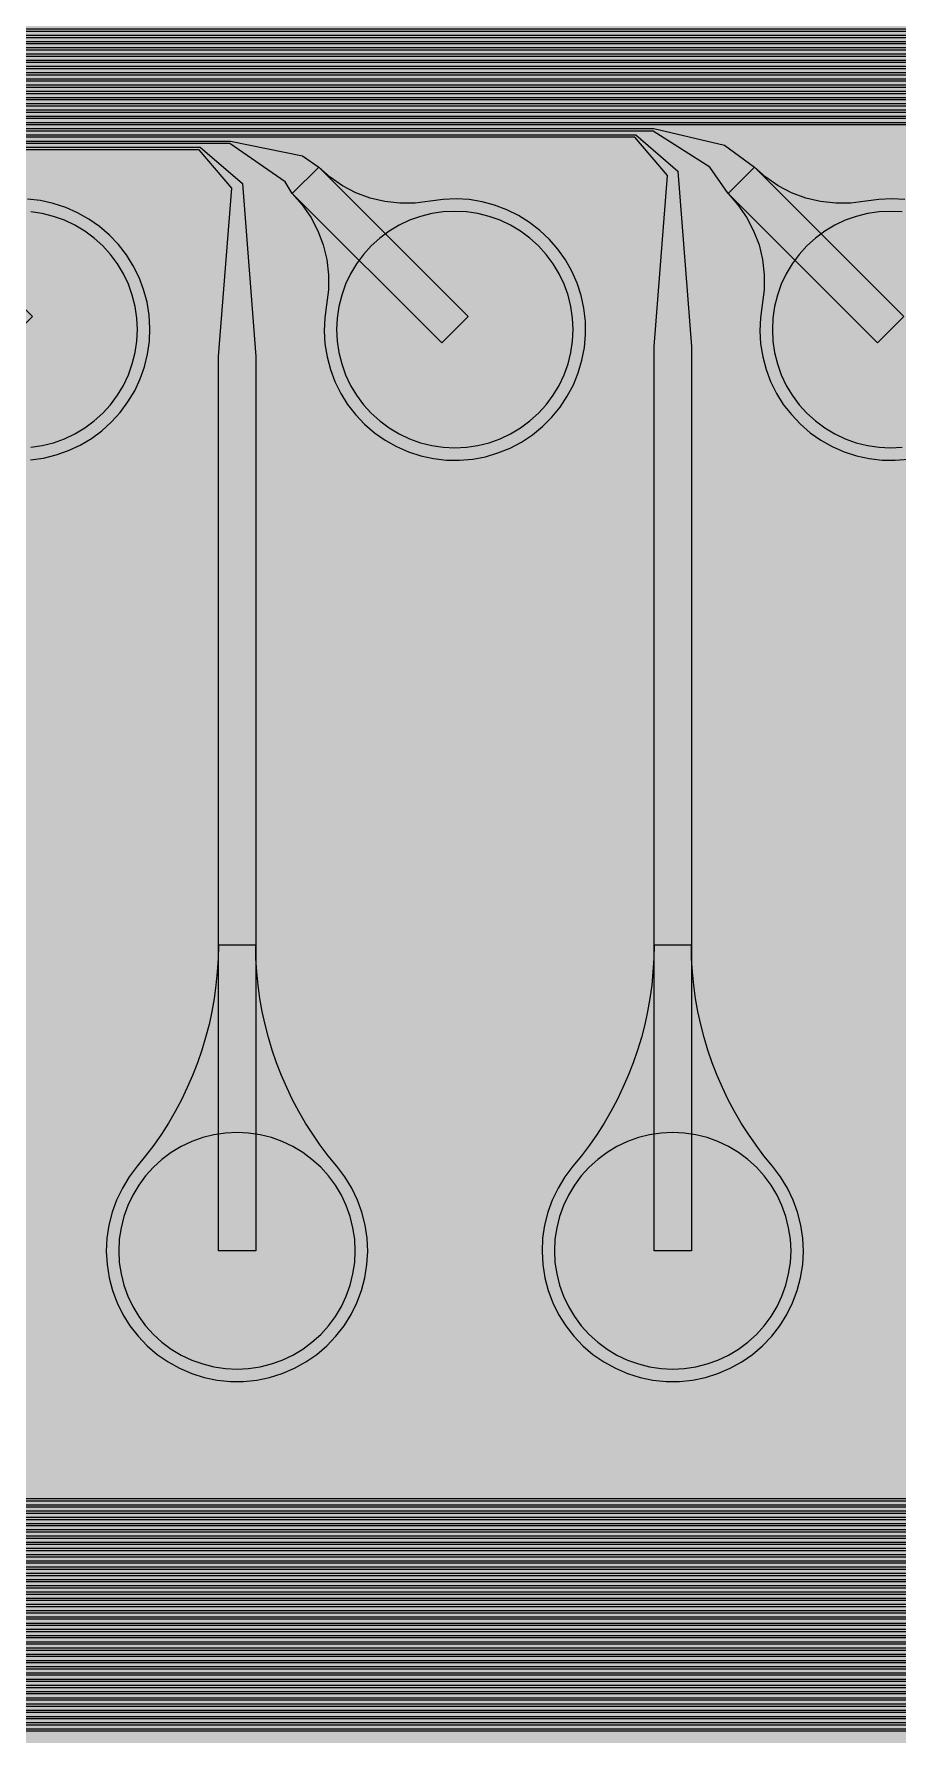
# Model space of a CAD drawing. Header units: metres. Extents: x -7240 to 10960, y -29667 to 1823.
# Drawn here: x -4015 to -3321, y -28281 to -26915 of the extents above; entities that cross this region are included whole.
import ezdxf

# ---------------------------------------------------------------- set-up
doc = ezdxf.new("R2010")
doc.units = ezdxf.units.M
for name, color, linetype in [('Metal1', 4, 'CONTINUOUS'), ('Polyimide', 7, 'CONTINUOUS'), ('Polyimide_Negative', 5, 'CONTINUOUS')]:
    doc.layers.add(name, color=color, linetype=linetype)

msp = doc.modelspace()

# ---------------------------------------------------------------- hatches: boundary and pattern name
at = {"layer": 'Polyimide'}
msp.add_hatch(color=7, dxfattribs=at).paths.add_polyline_path([(4088.5, -11806.9), (4098.7, -11851.2), (4115.6, -11893.5), (4138.6, -11932.7), (4167.4, -11968), (4201.1, -11998.5), (4239, -12023.6), (4280.3, -12042.7), (4349.2, -12073.7), (4413.2, -12113.8), (4471.3, -12162), (4522.3, -12217.7), (4565.4, -12279.7), (4599.7, -12346.9), (4624.7, -12418.2), (4639.9, -12492.2), (4645, -12567.5), (4639.9, -12642.8), (4624.7, -12716.8), (4599.7, -12788.1), (4565.4, -12855.3), (4522.3, -12917.3), (4471.3, -12973), (4413.2, -13021.2), (4349.2, -13061.3), (4280.3, -13092.3), (4239, -13111.4), (4201.1, -13136.5), (4167.4, -13167), (4138.6, -13202.3), (4115.6, -13241.5), (4098.7, -13283.8), (4088.5, -13328.1), (4085, -13373.5), (4085, -13567.5), (4099.4, -13861.6), (4142.6, -14152.8), (4214.2, -14438.4), (4313.4, -14715.5), (4439.2, -14981.7), (4590.6, -15234.2), (4766, -15470.7), (4963.7, -15688.8), (5181.8, -15886.5), (5418.3, -16061.9), (5670.8, -16213.3), (5936.9, -16339.1), (6214.1, -16438.3), (6499.7, -16509.9), (6790.9, -16553.1), (7085, -16567.5), (9960.4, -16567.5), (10038.8, -16571.4), (10116.4, -16582.9), (10192.6, -16601.9), (10266.5, -16628.4), (10337.5, -16662), (10404.8, -16702.3), (10467.9, -16749.1), (10526.1, -16801.8), (10578.8, -16860), (10625.6, -16923), (10665.9, -16990.4), (10699.5, -17061.4), (10725.9, -17135.3), (10745, -17211.4), (10756.5, -17289.1), (10760.4, -17367.5), (10760.4, -21957.3), (10721.6, -22012.9), (10686, -22070.6), (10653.6, -22130.1), (10624.5, -22191.4), (10598.9, -22254.2), (10576.8, -22318.2), (10558.3, -22383.5), (10543.4, -22449.6), (10532.2, -22516.5), (10524.7, -22583.8), (10521, -22651.5), (10521, -22719.3), (10524.7, -22787), (10532.2, -22854.4), (10543.4, -22921.2), (10558.3, -22987.4), (10576.8, -23052.6), (10598.9, -23116.7), (10624.5, -23179.5), (10653.6, -23240.7), (10686, -23300.3), (10721.6, -23357.9), (10760.4, -23413.5), (10760.4, -28667.5), (10756.5, -28745.9), (10745, -28823.6), (10725.9, -28899.7), (10699.5, -28973.6), (10665.9, -29044.6), (10625.6, -29112), (10578.8, -29175), (10526.1, -29233.2), (10467.9, -29285.9), (10404.8, -29332.7), (10337.5, -29373), (10266.5, -29406.6), (10192.6, -29433.1), (10116.4, -29452.1), (10038.8, -29463.6), (9960.4, -29467.5), (-6239.6, -29467.5), (-6318, -29463.6), (-6395.7, -29452.1), (-6471.9, -29433.1), (-6545.8, -29406.6), (-6616.7, -29373), (-6684.1, -29332.7), (-6747.1, -29285.9), (-6805.3, -29233.2), (-6858, -29175), (-6904.8, -29112), (-6945.2, -29044.6), (-6978.7, -28973.6), (-7005.2, -28899.7), (-7024.3, -28823.6), (-7035.8, -28745.9), (-7039.6, -28667.5), (-7039.6, -23426.3), (-6999.4, -23370.1), (-6962.3, -23311.6), (-6928.7, -23251.2), (-6898.5, -23189), (-6871.8, -23125.1), (-6848.8, -23059.9), (-6829.5, -22993.4), (-6814, -22926), (-6802.4, -22857.8), (-6794.6, -22789.1), (-6790.7, -22720), (-6790.7, -22650.8), (-6794.6, -22581.8), (-6802.4, -22513), (-6814, -22444.8), (-6829.5, -22377.4), (-6848.8, -22311), (-6871.8, -22245.7), (-6898.5, -22181.9), (-6928.7, -22119.7), (-6962.3, -22059.2), (-6999.4, -22000.8), (-7039.6, -21944.5), (-7039.6, -17367.5), (-7035.8, -17289.1), (-7024.3, -17211.4), (-7005.2, -17135.3), (-6978.7, -17061.4), (-6945.2, -16990.4), (-6904.8, -16923), (-6858, -16860), (-6805.3, -16801.8), (-6747.1, -16749.1), (-6684.1, -16702.3), (-6616.7, -16662), (-6545.8, -16628.4), (-6471.9, -16601.9), (-6395.7, -16582.9), (-6318, -16571.4), (-6239.6, -16567.5), (-3334, -16567.5), (-3039.9, -16553.1), (-2748.7, -16509.9), (-2463.1, -16438.3), (-2185.9, -16339.1), (-1919.8, -16213.3), (-1667.3, -16061.9), (-1430.8, -15886.5), (-1212.7, -15688.8), (-1015, -15470.7), (-839.6, -15234.2), (-688.2, -14981.7), (-562.4, -14715.5), (-463.2, -14438.4), (-391.6, -14152.8), (-348.4, -13861.6), (-334, -13567.5), (-334, -13373.5), (-337.5, -13328.1), (-347.7, -13283.8), (-364.6, -13241.5), (-387.6, -13202.3), (-416.4, -13167), (-450.1, -13136.5), (-488, -13111.4), (-529.3, -13092.3), (-529.3, -13092.3), (-598.2, -13061.3), (-662.2, -13021.2), (-720.3, -12973), (-771.3, -12917.3), (-814.4, -12855.3), (-848.7, -12788.1), (-873.7, -12716.8), (-888.9, -12642.8), (-894, -12567.5), (-888.9, -12492.2), (-873.7, -12418.2), (-848.7, -12346.9), (-814.4, -12279.7), (-771.3, -12217.7), (-720.3, -12162), (-662.2, -12113.8), (-598.2, -12073.7), (-529.3, -12042.7), (-488, -12023.6), (-450.1, -11998.5), (-416.4, -11968), (-387.6, -11932.7), (-364.6, -11893.5), (-347.7, -11851.2), (-337.5, -11806.9), (-334, -11761.5), (-334, -11074.3), (-337.5, -11028.9), (-347.7, -10984.6), (-364.6, -10942.4), (-387.6, -10903.1), (-416.4, -10867.8), (-450.1, -10837.3), (-488, -10812.2), (-529.3, -10793.2), (-529.3, -10793.2), (-598.2, -10762.1), (-662.2, -10722.1), (-720.3, -10673.8), (-771.3, -10618.1), (-814.4, -10556.1), (-848.7, -10488.9), (-873.7, -10417.6), (-888.9, -10343.7), (-894, -10268.3), (-888.9, -10193), (-873.7, -10119), (-848.7, -10047.8), (-814.4, -9980.5), (-771.3, -9918.5), (-720.3, -9862.9), (-662.2, -9814.6), (-598.2, -9774.6), (-529.3, -9743.5), (-488, -9724.5), (-450.1, -9699.4), (-416.4, -9668.8), (-387.6, -9633.5), (-364.6, -9594.3), (-347.7, -9552), (-337.5, -9507.7), (-334, -9462.4), (-334, -8775.1), (-337.5, -8729.8), (-347.7, -8685.5), (-364.6, -8643.2), (-387.6, -8604), (-416.4, -8568.7), (-450.1, -8538.1), (-488, -8513), (-529.3, -8494), (-529.3, -8494), (-598.2, -8462.9), (-662.2, -8422.9), (-720.3, -8374.6), (-771.3, -8319), (-814.4, -8257), (-848.7, -8189.7), (-873.7, -8118.5), (-888.9, -8044.5), (-894, -7969.2), (-888.9, -7893.8), (-873.7, -7819.9), (-848.7, -7748.6), (-814.4, -7681.4), (-771.3, -7619.4), (-720.3, -7563.7), (-662.2, -7515.4), (-598.2, -7475.4), (-529.3, -7444.3), (-529.3, -7444.3), (-488, -7425.3), (-450.1, -7400.2), (-416.4, -7369.7), (-387.6, -7334.4), (-364.6, -7295.1), (-347.7, -7252.9), (-337.5, -7208.6), (-334, -7163.2), (-334, -6476), (-337.5, -6430.6), (-347.7, -6386.3), (-364.6, -6344), (-387.6, -6304.8), (-416.4, -6269.5), (-450.1, -6239), (-488, -6213.9), (-529.3, -6194.8), (-529.3, -6194.8), (-598.2, -6163.8), (-662.2, -6123.7), (-720.3, -6075.5), (-771.3, -6019.8), (-814.4, -5957.8), (-848.7, -5890.6), (-873.7, -5819.3), (-888.9, -5745.3), (-894, -5670), (-888.9, -5594.7), (-873.7, -5520.7), (-848.7, -5449.4), (-814.4, -5382.2), (-771.3, -5320.2), (-720.3, -5264.5), (-662.2, -5216.3), (-598.2, -5176.2), (-529.3, -5145.2), (-529.3, -5145.2), (-488, -5126.1), (-450.1, -5101), (-416.4, -5070.5), (-387.6, -5035.2), (-364.6, -4996), (-347.7, -4953.7), (-337.5, -4909.4), (-334, -4864), (-334, 380), (-334, 1522.5), (-289, 1522.5), (-288.8, 1515.6), (-288.1, 1508.8), (-287, 1502), (-285.4, 1495.3), (-283.4, 1488.7), (-281, 1482.3), (-278.2, 1476.1), (-274.9, 1470), (-271.3, 1464.2), (-267.3, 1458.6), (-262.9, 1453.3), (-258.2, 1448.3), (-253.2, 1443.6), (-247.9, 1439.2), (-242.3, 1435.2), (-236.5, 1431.6), (-230.4, 1428.3), (-224.2, 1425.5), (-217.8, 1423.1), (-211.2, 1421.1), (-204.5, 1419.5), (-197.7, 1418.4), (-190.9, 1417.7), (-184, 1417.5), (-177.1, 1417.7), (-170.3, 1418.4), (-163.5, 1419.5), (-156.8, 1421.1), (-150.2, 1423.1), (-143.8, 1425.5), (-137.6, 1428.3), (-131.5, 1431.6), (-125.7, 1435.2), (-120.1, 1439.2), (-114.8, 1443.6), (-109.8, 1448.3), (-105.1, 1453.3), (-100.7, 1458.6), (-96.7, 1464.2), (-93.1, 1470), (-89.8, 1476.1), (-87, 1482.3), (-84.6, 1488.7), (-82.6, 1495.3), (-81, 1502), (-79.9, 1508.8), (-79.2, 1515.6), (-79, 1522.5), (1786, 1522.5), (3835, 1522.5), (3835.2, 1529), (3835.9, 1535.6), (3836.9, 1542), (3838.4, 1548.4), (3840.3, 1554.6), (3842.6, 1560.8), (3845.3, 1566.7), (3848.4, 1572.5), (3851.9, 1578.1), (3855.7, 1583.4), (3859.8, 1588.4), (3864.3, 1593.2), (3869.1, 1597.7), (3874.1, 1601.8), (3879.4, 1605.6), (3885, 1609.1), (3890.8, 1612.2), (3896.7, 1614.9), (3902.9, 1617.2), (3909.1, 1619.1), (3915.5, 1620.6), (3921.9, 1621.6), (3928.5, 1622.3), (3935, 1622.5), (3941.5, 1622.3), (3948.1, 1621.6), (3954.5, 1620.6), (3960.9, 1619.1), (3967.1, 1617.2), (3973.3, 1614.9), (3979.2, 1612.2), (3985, 1609.1), (3990.6, 1605.6), (3995.9, 1601.8), (4000.9, 1597.7), (4005.7, 1593.2), (4010.2, 1588.4), (4014.3, 1583.4), (4018.1, 1578.1), (4021.6, 1572.5), (4024.7, 1566.7), (4027.4, 1560.8), (4029.7, 1554.6), (4031.6, 1548.4), (4033.1, 1542), (4034.1, 1535.6), (4034.8, 1529), (4035, 1522.5), (4085, 1522.5), (4085, 380), (4085, 330), (4085, -4864), (4088.5, -4909.4), (4098.7, -4953.7), (4115.6, -4996), (4138.6, -5035.2), (4167.4, -5070.5), (4201.1, -5101), (4239, -5126.1), (4280.3, -5145.2), (4280.3, -5145.2), (4349.2, -5176.2), (4413.2, -5216.3), (4471.3, -5264.5), (4522.3, -5320.2), (4565.4, -5382.2), (4599.7, -5449.4), (4624.7, -5520.7), (4639.9, -5594.7), (4645, -5670), (4639.9, -5745.3), (4624.7, -5819.3), (4599.7, -5890.6), (4565.4, -5957.8), (4522.3, -6019.8), (4471.3, -6075.5), (4413.2, -6123.7), (4349.2, -6163.8), (4280.3, -6194.8), (4239, -6213.9), (4201.1, -6239), (4167.4, -6269.5), (4138.6, -6304.8), (4115.6, -6344), (4098.7, -6386.3), (4088.5, -6430.6), (4085, -6476), (4085, -11761.5), (4088.5, -11806.9)])

# ---------------------------------------------------------------- linework, layer by layer
at = {"layer": 'Metal1'}
for points in [[(1728.9, -18191.7), (1728.9, -28247.9), (1698.3, -28278.5), (-5907.5, -28278.5), (-5938.1, -28247.9), (-5938.1, -25926.6), (-5907.5, -25896), (-4552.4, -25896), (-4493.7, -25906.7), (-4486.5, -25911.9), (-4366.5, -26031.9), (-4387.7, -26053.1), (-4507.7, -25933.1), (-4509.1, -25929.8), (-4552.8, -25898), (-5906.7, -25898), (-5936.1, -25927.4), (-5936.1, -28247.1), (-5906.7, -28276.5), (1697.5, -28276.5), (1726.9, -28247.1), (1726.9, -18191.7)], [(1723.9, -18191.7), (1723.9, -28242.9), (1693.3, -28273.5), (-5902.5, -28273.5), (-5933.1, -28242.9), (-5933.1, -25931.6), (-5902.5, -25901), (-4581.7, -25901), (-4547.8, -25930.2), (-4537.1, -26068.2), (-4537.1, -26782.5), (-4567.1, -26782.5), (-4567.1, -26068.2), (-4556.5, -25933.8), (-4582.5, -25903), (-5901.7, -25903), (-5931.1, -25932.4), (-5931.1, -28242.1), (-5901.7, -28271.5), (1692.5, -28271.5), (1721.9, -28242.1), (1721.9, -18191.7)], [(1718.9, -18191.7), (1718.9, -28237.9), (1688.3, -28268.5), (-5897.5, -28268.5), (-5928.1, -28237.9), (-5928.1, -25936.6), (-5897.5, -25906), (-4892.4, -25906), (-4832.9, -25915.5), (-4716.5, -26031.9), (-4737.7, -26053.1), (-4849.9, -25940.9), (-4892.8, -25908), (-5896.7, -25908), (-5926.1, -25937.4), (-5926.1, -28237.1), (-5896.7, -28266.5), (1687.5, -28266.5), (1716.9, -28237.1), (1716.9, -18191.7)], [(1713.9, -18191.7), (1713.9, -28232.9), (1683.3, -28263.5), (-5892.5, -28263.5), (-5923.1, -28232.9), (-5923.1, -25941.6), (-5892.5, -25911), (-4931.7, -25911), (-4897.8, -25940.2), (-4887.1, -26076.2), (-4887.1, -26782.5), (-4917.1, -26782.5), (-4917.1, -26076.2), (-4906.5, -25943.8), (-4932.5, -25913), (-5891.7, -25913), (-5921.1, -25942.4), (-5921.1, -28232.1), (-5891.7, -28261.5), (1682.5, -28261.5), (1711.9, -28232.1), (1711.9, -18191.7)], [(1708.9, -18191.7), (1708.9, -28227.9), (1678.3, -28258.5), (-5887.5, -28258.5), (-5918.1, -28227.9), (-5918.1, -25946.6), (-5887.5, -25916), (-5232.4, -25916), (-5172.9, -25925.5), (-5066.5, -26031.9), (-5087.7, -26053.1), (-5189.9, -25950.9), (-5232.8, -25918), (-5886.7, -25918), (-5916.1, -25947.4), (-5916.1, -28227.1), (-5886.7, -28256.5), (1677.5, -28256.5), (1706.9, -28227.1), (1706.9, -18191.7)], [(1703.9, -18191.7), (1703.9, -28222.9), (1673.3, -28253.5), (-5882.5, -28253.5), (-5913.1, -28222.9), (-5913.1, -25951.6), (-5882.5, -25921), (-5281.7, -25921), (-5247.7, -25950.2), (-5237.1, -26084.2), (-5237.1, -26782.5), (-5267.1, -26782.5), (-5267.1, -26084.2), (-5256.5, -25953.8), (-5282.5, -25923), (-5881.7, -25923), (-5911.1, -25952.4), (-5911.1, -28222.1), (-5881.7, -28251.5), (1672.5, -28251.5), (1701.9, -28222.1), (1701.9, -18191.7)], [(1698.9, -18191.7), (1698.9, -28217.9), (1668.3, -28248.5), (-5877.5, -28248.5), (-5908.1, -28217.9), (-5908.1, -26921.6), (-5877.5, -26891), (143.3, -26891), (179.6, -26919.2), (187.9, -26982.8), (187.9, -27152.5), (157.9, -27152.5), (157.9, -26982.8), (166.1, -26924.8), (142.5, -26893), (-5876.7, -26893), (-5906.1, -26922.4), (-5906.1, -28217.1), (-5876.7, -28246.5), (1667.5, -28246.5), (1696.9, -28217.1), (1696.9, -18191.7)], [(1693.9, -18191.7), (1693.9, -28212.9), (1663.3, -28243.5), (-5872.5, -28243.5), (-5903.1, -28212.9), (-5903.1, -26926.6), (-5872.5, -26896), (-31.7, -26896), (1.8, -26925.4), (12.9, -27086.2), (12.9, -27892.5), (-17.1, -27892.5), (-17.1, -27086.2), (-6.1, -26928.6), (-32.5, -26898), (-5871.7, -26898), (-5901.1, -26927.4), (-5901.1, -28212.1), (-5871.7, -28241.5), (1662.5, -28241.5), (1691.9, -28212.1), (1691.9, -18191.7)], [(1688.9, -18191.7), (1688.9, -28207.9), (1658.3, -28238.5), (-5867.5, -28238.5), (-5898.1, -28207.9), (-5898.1, -26931.6), (-5867.5, -26901), (-348.1, -26901), (-299, -26923.6), (-247.4, -26997.3), (-164.1, -27145.1), (-190.2, -27159.9), (-273.5, -27012), (-308.2, -26932.6), (-348.6, -26903), (-5866.7, -26903), (-5896.1, -26932.4), (-5896.1, -28207.1), (-5866.7, -28236.5), (1657.5, -28236.5), (1686.9, -28207.1), (1686.9, -18191.7)], [(1683.9, -18191.7), (1683.9, -28202.9), (1653.3, -28233.5), (-5862.5, -28233.5), (-5893.1, -28202.9), (-5893.1, -26936.6), (-5862.5, -26906), (-381.7, -26906), (-348.1, -26935.4), (-337.1, -27094.2), (-337.1, -27892.5), (-367.1, -27892.5), (-367.1, -27094.2), (-356.1, -26938.6), (-382.5, -26908), (-5861.7, -26908), (-5891.1, -26937.4), (-5891.1, -28202.1), (-5861.7, -28231.5), (1652.5, -28231.5), (1681.9, -28202.1), (1681.9, -18191.7)], [(1678.9, -18191.7), (1678.9, -28197.9), (1648.3, -28228.5), (-5857.5, -28228.5), (-5888.1, -28197.9), (-5888.1, -26941.6), (-5857.5, -26911), (-698.1, -26911), (-648.4, -26933), (-600.1, -26998.6), (-514.2, -27144.9), (-540.1, -27160.1), (-626, -27013.8), (-657.9, -26942.7), (-698.6, -26913), (-5856.7, -26913), (-5886.1, -26942.4), (-5886.1, -28197.1), (-5856.7, -28226.5), (1647.5, -28226.5), (1676.9, -28197.1), (1676.9, -18191.7)], [(1673.9, -18191.7), (1673.9, -28192.9), (1643.3, -28223.5), (-5852.5, -28223.5), (-5883.1, -28192.9), (-5883.1, -26946.6), (-5852.5, -26916), (-731.7, -26916), (-698.1, -26945.3), (-687.1, -27102.2), (-687.1, -27892.5), (-717.1, -27892.5), (-717.1, -27102.2), (-706.1, -26948.7), (-732.5, -26918), (-5851.7, -26918), (-5881.1, -26947.4), (-5881.1, -28192.1), (-5851.7, -28221.5), (1642.5, -28221.5), (1671.9, -28192.1), (1671.9, -18191.7)], [(1668.9, -18191.7), (1668.9, -28187.9), (1638.3, -28218.5), (-5847.5, -28218.5), (-5878.1, -28187.9), (-5878.1, -26951.6), (-5847.5, -26921), (-1048.1, -26921), (-997.7, -26942.4), (-953, -27000), (-864.3, -27144.7), (-889.9, -27160.3), (-978.6, -27015.6), (-1007.7, -26952.8), (-1048.6, -26923), (-5846.7, -26923), (-5876.1, -26952.4), (-5876.1, -28187.1), (-5846.7, -28216.5), (1637.5, -28216.5), (1666.9, -28187.1), (1666.9, -18191.7)], [(1663.9, -18191.7), (1663.9, -28182.9), (1633.3, -28213.5), (-5842.5, -28213.5), (-5873.1, -28182.9), (-5873.1, -26956.6), (-5842.5, -26926), (-1081.7, -26926), (-1048.1, -26955.3), (-1037.1, -27110.2), (-1037.1, -27892.5), (-1067.1, -27892.5), (-1067.1, -27110.2), (-1056.2, -26958.7), (-1082.5, -26928), (-5841.7, -26928), (-5871.1, -26957.4), (-5871.1, -28182.1), (-5841.7, -28211.5), (1632.5, -28211.5), (1661.9, -28182.1), (1661.9, -18191.7)], [(1658.9, -18191.7), (1658.9, -28177.9), (1628.3, -28208.5), (-5837.5, -28208.5), (-5868.1, -28177.9), (-5868.1, -26961.6), (-5837.5, -26931), (-1398.1, -26931), (-1346.9, -26951.7), (-1306, -27001.5), (-1214.5, -27144.4), (-1239.8, -27160.6), (-1331.3, -27017.7), (-1357.4, -26962.9), (-1398.6, -26933), (-5836.7, -26933), (-5866.1, -26962.4), (-5866.1, -28177.1), (-5836.7, -28206.5), (1627.5, -28206.5), (1656.9, -28177.1), (1656.9, -18191.7)], [(1653.9, -18191.7), (1653.9, -28172.9), (1623.3, -28203.5), (-5832.5, -28203.5), (-5863.1, -28172.9), (-5863.1, -26966.6), (-5832.5, -26936), (-1431.7, -26936), (-1398.1, -26965.3), (-1387.1, -27118.2), (-1387.1, -27892.5), (-1417.1, -27892.5), (-1417.1, -27118.2), (-1406.2, -26968.7), (-1432.5, -26938), (-5831.7, -26938), (-5861.1, -26967.4), (-5861.1, -28172.1), (-5831.7, -28201.5), (1622.5, -28201.5), (1651.9, -28172.1), (1651.9, -18191.7)], [(1648.9, -18191.7), (1648.9, -28167.9), (1618.3, -28198.5), (-5827.5, -28198.5), (-5858.1, -28167.9), (-5858.1, -26971.6), (-5827.5, -26941), (-1748.1, -26941), (-1696.1, -26960.8), (-1659.2, -27003.2), (-1564.7, -27144.1), (-1589.6, -27160.9), (-1684.1, -27019.9), (-1707.1, -26973), (-1748.6, -26943), (-5826.7, -26943), (-5856.1, -26972.4), (-5856.1, -28167.1), (-5826.7, -28196.5), (1617.5, -28196.5), (1646.9, -28167.1), (1646.9, -18191.7)], [(1643.9, -18191.7), (1643.9, -28162.9), (1613.3, -28193.5), (-5822.5, -28193.5), (-5853.1, -28162.9), (-5853.1, -26976.6), (-5822.5, -26946), (-1781.7, -26946), (-1748, -26975.3), (-1737.1, -27126.2), (-1737.1, -27892.5), (-1767.1, -27892.5), (-1767.1, -27126.2), (-1756.2, -26978.7), (-1782.5, -26948), (-5821.7, -26948), (-5851.1, -26977.4), (-5851.1, -28162.1), (-5821.7, -28191.5), (1612.5, -28191.5), (1641.9, -28162.1), (1641.9, -18191.7)], [(1638.9, -18191.7), (1638.9, -28157.9), (1608.3, -28188.5), (-5817.5, -28188.5), (-5848.1, -28157.9), (-5848.1, -26981.6), (-5817.5, -26951), (-2098.1, -26951), (-2045.3, -26969.9), (-2012.6, -27005.1), (-1914.9, -27143.9), (-1939.4, -27161.1), (-2037.1, -27022.4), (-2056.9, -26983.2), (-2098.6, -26953), (-5816.7, -26953), (-5846.1, -26982.4), (-5846.1, -28157.1), (-5816.7, -28186.5), (1607.5, -28186.5), (1636.9, -28157.1), (1636.9, -18191.7)], [(1633.9, -18191.7), (1633.9, -28152.9), (1603.3, -28183.5), (-5812.5, -28183.5), (-5843.1, -28152.9), (-5843.1, -26986.6), (-5812.5, -26956), (-2131.7, -26956), (-2098, -26985.3), (-2087.1, -27134.2), (-2087.1, -27892.5), (-2117.1, -27892.5), (-2117.1, -27134.2), (-2106.3, -26988.7), (-2132.5, -26958), (-5811.7, -26958), (-5841.1, -26987.4), (-5841.1, -28152.1), (-5811.7, -28181.5), (1602.5, -28181.5), (1631.9, -28152.1), (1631.9, -18191.7)], [(1628.9, -18191.7), (1628.9, -28147.9), (1598.3, -28178.5), (-5807.5, -28178.5), (-5838.1, -28147.9), (-5838.1, -26991.6), (-5807.5, -26961), (-2448.1, -26961), (-2394.4, -26978.8), (-2366.1, -27007.2), (-2265.1, -27143.6), (-2289.2, -27161.4), (-2390.2, -27025.1), (-2406.6, -26993.4), (-2448.6, -26963), (-5806.7, -26963), (-5836.1, -26992.4), (-5836.1, -28147.1), (-5806.7, -28176.5), (1597.5, -28176.5), (1626.9, -28147.1), (1626.9, -18191.7)], [(1623.9, -18191.7), (1623.9, -28142.9), (1593.3, -28173.5), (-5802.5, -28173.5), (-5833.1, -28142.9), (-5833.1, -26996.6), (-5802.5, -26966), (-2481.7, -26966), (-2448, -26995.3), (-2437.1, -27142.2), (-2437.1, -27892.5), (-2467.1, -27892.5), (-2467.1, -27142.2), (-2456.3, -26998.7), (-2482.5, -26968), (-5801.7, -26968), (-5831.1, -26997.4), (-5831.1, -28142.1), (-5801.7, -28171.5), (1592.5, -28171.5), (1621.9, -28142.1), (1621.9, -18191.7)], [(1618.9, -18191.7), (1618.9, -28137.9), (1588.3, -28168.5), (-5797.5, -28168.5), (-5828.1, -28137.9), (-5828.1, -27001.6), (-5797.5, -26971), (-2798.1, -26971), (-2743.4, -26987.6), (-2719.9, -27009.6), (-2615.3, -27143.3), (-2638.9, -27161.7), (-2743.5, -27028.1), (-2756.3, -27003.6), (-2798.6, -26973), (-5796.7, -26973), (-5826.1, -27002.4), (-5826.1, -28137.1), (-5796.7, -28166.5), (1587.5, -28166.5), (1616.9, -28137.1), (1616.9, -18191.7)], [(1613.9, -18191.7), (1613.9, -28132.9), (1583.3, -28163.5), (-5792.5, -28163.5), (-5823.1, -28132.9), (-5823.1, -27006.6), (-5792.5, -26976), (-2831.7, -26976), (-2797.9, -27005.3), (-2787.1, -27150.2), (-2787.1, -27892.5), (-2817.1, -27892.5), (-2817.1, -27150.2), (-2806.3, -27008.7), (-2832.5, -26978), (-5791.7, -26978), (-5821.1, -27007.4), (-5821.1, -28132.1), (-5791.7, -28161.5), (1582.5, -28161.5), (1611.9, -28132.1), (1611.9, -18191.7)], [(1608.9, -18191.7), (1608.9, -28127.9), (1578.3, -28158.5), (-5787.5, -28158.5), (-5818.1, -28127.9), (-5818.1, -27011.6), (-5787.5, -26981), (-3177.4, -26981), (-3121.3, -26995.6), (-3086.5, -27021.9), (-2966.5, -27141.9), (-2987.7, -27163.1), (-3107.7, -27043.1), (-3131.5, -27010.9), (-3177.8, -26983), (-5786.7, -26983), (-5816.1, -27012.4), (-5816.1, -28127.1), (-5786.7, -28156.5), (1577.5, -28156.5), (1606.9, -28127.1), (1606.9, -18191.7)], [(1603.9, -18191.7), (1603.9, -28122.9), (1573.3, -28153.5), (-5782.5, -28153.5), (-5813.1, -28122.9), (-5813.1, -27016.6), (-5782.5, -26986), (-3181.7, -26986), (-3147.9, -27015.2), (-3137.1, -27158.2), (-3137.1, -27892.5), (-3167.1, -27892.5), (-3167.1, -27158.2), (-3156.4, -27018.8), (-3182.5, -26988), (-5781.7, -26988), (-5811.1, -27017.4), (-5811.1, -28122.1), (-5781.7, -28151.5), (1572.5, -28151.5), (1601.9, -28122.1), (1601.9, -18191.7)], [(1598.9, -18191.7), (1598.9, -28117.9), (1568.3, -28148.5), (-5777.5, -28148.5), (-5808.1, -28117.9), (-5808.1, -27021.6), (-5777.5, -26991), (-3517.4, -26991), (-3460.5, -27004.4), (-3436.5, -27021.9), (-3316.5, -27141.9), (-3337.7, -27163.1), (-3457.7, -27043.1), (-3472.3, -27022), (-3517.8, -26993), (-5776.7, -26993), (-5806.1, -27022.4), (-5806.1, -28117.1), (-5776.7, -28146.5), (1567.5, -28146.5), (1596.9, -28117.1), (1596.9, -18191.7)], [(1593.9, -18191.7), (1593.9, -28112.9), (1563.3, -28143.5), (-5772.5, -28143.5), (-5803.1, -28112.9), (-5803.1, -27026.6), (-5772.5, -26996), (-3531.7, -26996), (-3497.9, -27025.2), (-3487.1, -27166.2), (-3487.1, -27892.5), (-3517.1, -27892.5), (-3517.1, -27166.2), (-3506.4, -27028.8), (-3532.5, -26998), (-5771.7, -26998), (-5801.1, -27027.4), (-5801.1, -28112.1), (-5771.7, -28141.5), (1562.5, -28141.5), (1591.9, -28112.1), (1591.9, -18191.7)], [(1588.9, -18191.7), (1588.9, -28107.9), (1558.3, -28138.5), (-5767.5, -28138.5), (-5798.1, -28107.9), (-5798.1, -27031.6), (-5767.5, -27001), (-3857.4, -27001), (-3799.4, -27012.8), (-3786.5, -27021.9), (-3666.5, -27141.9), (-3687.7, -27163.1), (-3807.7, -27043.1), (-3813.4, -27033.7), (-3857.8, -27003), (-5766.7, -27003), (-5796.1, -27032.4), (-5796.1, -28107.1), (-5766.7, -28136.5), (1557.5, -28136.5), (1586.9, -28107.1), (1586.9, -18191.7)], [(1583.9, -18191.7), (1583.9, -28102.9), (1553.3, -28133.5), (-5762.5, -28133.5), (-5793.1, -28102.9), (-5793.1, -27036.6), (-5762.5, -27006), (-3881.7, -27006), (-3847.8, -27035.2), (-3837.1, -27174.2), (-3837.1, -27892.5), (-3867.1, -27892.5), (-3867.1, -27174.2), (-3856.4, -27038.8), (-3882.5, -27008), (-5761.7, -27008), (-5791.1, -27037.4), (-5791.1, -28102.1), (-5761.7, -28131.5), (1552.5, -28131.5), (1581.9, -28102.1), (1581.9, -18191.7)], [(1578.9, -18191.7), (1578.9, -28097.9), (1548.3, -28128.5), (-5757.5, -28128.5), (-5788.1, -28097.9), (-5788.1, -27041.6), (-5757.5, -27011), (-4197.4, -27011), (-4137.9, -27020.5), (-4016.5, -27141.9), (-4037.7, -27163.1), (-4154.9, -27045.9), (-4197.8, -27013), (-5756.7, -27013), (-5786.1, -27042.4), (-5786.1, -28097.1), (-5756.7, -28126.5), (1547.5, -28126.5), (1576.9, -28097.1), (1576.9, -18191.7)], [(1573.9, -18191.7), (1573.9, -28092.9), (1543.3, -28123.5), (-5752.5, -28123.5), (-5783.1, -28092.9), (-5783.1, -27046.6), (-5752.5, -27016), (-4231.7, -27016), (-4197.8, -27045.2), (-4187.1, -27182.2), (-4187.1, -27892.5), (-4217.1, -27892.5), (-4217.1, -27182.2), (-4206.5, -27048.8), (-4232.5, -27018), (-5751.7, -27018), (-5781.1, -27047.4), (-5781.1, -28092.1), (-5751.7, -28121.5), (1542.5, -28121.5), (1571.9, -28092.1), (1571.9, -18191.7)], [(1568.9, -18191.7), (1568.9, -28087.9), (1538.3, -28118.5), (-5747.5, -28118.5), (-5778.1, -28087.9), (-5778.1, -27051.6), (-5747.5, -27021), (-4537.4, -27021), (-4477.9, -27030.5), (-4366.5, -27141.9), (-4387.7, -27163.1), (-4494.9, -27055.9), (-4537.8, -27023), (-5746.7, -27023), (-5776.1, -27052.4), (-5776.1, -28087.1), (-5746.7, -28116.5), (1537.5, -28116.5), (1566.9, -28087.1), (1566.9, -18191.7)], [(1563.9, -18191.7), (1563.9, -28082.9), (1533.3, -28113.5), (-5742.5, -28113.5), (-5773.1, -28082.9), (-5773.1, -27056.6), (-5742.5, -27026), (-4581.7, -27026), (-4547.7, -27055.2), (-4537.1, -27190.2), (-4537.1, -27892.5), (-4567.1, -27892.5), (-4567.1, -27190.2), (-4556.5, -27058.8), (-4582.5, -27028), (-5741.7, -27028), (-5771.1, -27057.4), (-5771.1, -28082.1), (-5741.7, -28111.5), (1532.5, -28111.5), (1561.9, -28082.1), (1561.9, -18191.7)], [(1558.9, -18191.7), (1558.9, -28077.9), (1528.3, -28108.5), (-5737.5, -28108.5), (-5768.1, -28077.9), (-5768.1, -27061.6), (-5737.5, -27031), (-4877.4, -27031), (-4817.9, -27040.5), (-4716.5, -27141.9), (-4737.7, -27163.1), (-4834.9, -27065.9), (-4877.8, -27033), (-5736.7, -27033), (-5766.1, -27062.4), (-5766.1, -28077.1), (-5736.7, -28106.5), (1527.5, -28106.5), (1556.9, -28077.1), (1556.9, -18191.7)], [(1553.9, -18191.7), (1553.9, -28072.9), (1523.3, -28103.5), (-5732.5, -28103.5), (-5763.1, -28072.9), (-5763.1, -27066.6), (-5732.5, -27036), (-4931.7, -27036), (-4897.7, -27065.2), (-4887.1, -27198.2), (-4887.1, -27892.5), (-4917.1, -27892.5), (-4917.1, -27198.2), (-4906.5, -27068.8), (-4932.5, -27038), (-5731.7, -27038), (-5761.1, -27067.4), (-5761.1, -28072.1), (-5731.7, -28101.5), (1522.5, -28101.5), (1551.9, -28072.1), (1551.9, -18191.7)], [(1548.9, -18191.7), (1548.9, -28067.9), (1518.3, -28098.5), (-5727.5, -28098.5), (-5758.1, -28067.9), (-5758.1, -27071.6), (-5727.5, -27041), (-5217.4, -27041), (-5157.9, -27050.5), (-5066.5, -27141.9), (-5087.7, -27163.1), (-5174.9, -27075.9), (-5217.8, -27043), (-5726.7, -27043), (-5756.1, -27072.4), (-5756.1, -28067.1), (-5726.7, -28096.5), (1517.5, -28096.5), (1546.9, -28067.1), (1546.9, -18191.7)], [(1543.9, -18191.7), (1543.9, -28062.9), (1513.3, -28093.5), (-5722.5, -28093.5), (-5753.1, -28062.9), (-5753.1, -27076.6), (-5722.5, -27046), (-5281.7, -27046), (-5247.7, -27075.2), (-5237.1, -27206.2), (-5237.1, -27892.5), (-5267.1, -27892.5), (-5267.1, -27206.2), (-5256.6, -27078.8), (-5282.5, -27048), (-5721.7, -27048), (-5751.1, -27077.4), (-5751.1, -28062.1), (-5721.7, -28091.5), (1512.5, -28091.5), (1541.9, -28062.1), (1541.9, -18191.7)], [(-3315.6, -27048.1), (-3326.1, -27047.5), (-3336.6, -27047.9), (-3346.9, -27049.4), (-3359, -27051), (-3371.2, -27051), (-3383.3, -27049.6), (-3395.1, -27046.8), (-3406.6, -27042.5), (-3417.4, -27036.9), (-3427.4, -27030), (-3436.5, -27021.9), (-3457.7, -27043.1), (-3457.7, -27043.1), (-3449.7, -27052.2), (-3442.8, -27062.3), (-3437.1, -27073.1), (-3432.8, -27084.5), (-3430, -27096.3), (-3428.6, -27108.4), (-3428.7, -27120.6), (-3430.2, -27132.7), (-3431.7, -27143.1), (-3432.1, -27153.5), (-3431.5, -27164), (-3429.8, -27174.3), (-3427.1, -27184.5), (-3423.5, -27194.3), (-3418.8, -27203.7), (-3413.3, -27212.6), (-3406.8, -27220.8), (-3399.6, -27228.4), (-3391.7, -27235.3), (-3383.1, -27241.3), (-3374, -27246.5), (-3364.4, -27250.7), (-3354.4, -27253.9), (-3344.2, -27256.1), (-3333.8, -27257.3), (-3323.3, -27257.4), (-3312.8, -27256.5)], [(-4017.9, -27257.1), (-4007.5, -27255.7), (-3997.4, -27253.2), (-3987.5, -27249.7), (-3978, -27245.3), (-3969, -27240), (-3960.6, -27233.8), (-3952.9, -27226.7), (-3945.9, -27219), (-3939.7, -27210.6), (-3934.3, -27201.6), (-3929.9, -27192.1), (-3926.4, -27182.3), (-3924, -27172.1), (-3922.5, -27161.7), (-3922.1, -27151.3), (-3922.8, -27140.9), (-3924.4, -27130.5), (-3927.1, -27120.4), (-3930.8, -27110.7), (-3935.5, -27101.3), (-3941, -27092.4), (-3947.4, -27084.2), (-3954.6, -27076.6), (-3962.5, -27069.7), (-3971.1, -27063.7), (-3980.2, -27058.6), (-3989.7, -27054.4), (-3999.7, -27051.1), (-4009.9, -27048.9), (-4020.3, -27047.7)]]:
    msp.add_lwpolyline(points, dxfattribs=at)
for points in [[(-3807.7, -27043.1), (-3799.7, -27052.2), (-3792.8, -27062.3), (-3787.1, -27073.1), (-3782.8, -27084.5), (-3780, -27096.3), (-3778.6, -27108.4), (-3778.7, -27120.6), (-3780.2, -27132.7), (-3781.7, -27143.1), (-3782.1, -27153.5), (-3781.5, -27164), (-3779.8, -27174.3), (-3777.1, -27184.5), (-3773.5, -27194.3), (-3768.8, -27203.7), (-3763.3, -27212.6), (-3756.8, -27220.8), (-3749.6, -27228.4), (-3741.7, -27235.3), (-3733.1, -27241.3), (-3724, -27246.5), (-3714.4, -27250.7), (-3704.4, -27253.9), (-3694.2, -27256.1), (-3683.8, -27257.3), (-3673.3, -27257.4), (-3662.8, -27256.5), (-3652.5, -27254.6), (-3642.5, -27251.6), (-3632.8, -27247.7), (-3623.5, -27242.8), (-3614.8, -27237), (-3606.7, -27230.4), (-3599.3, -27222.9), (-3592.6, -27214.8), (-3586.8, -27206.1), (-3581.9, -27196.8), (-3578, -27187.1), (-3575, -27177.1), (-3573.1, -27166.8), (-3572.2, -27156.3), (-3572.3, -27145.9), (-3573.5, -27135.4), (-3575.7, -27125.2), (-3579, -27115.2), (-3583.2, -27105.6), (-3588.3, -27096.5), (-3594.3, -27087.9), (-3601.2, -27080), (-3608.8, -27072.8), (-3617.1, -27066.4), (-3626, -27060.8), (-3635.3, -27056.2), (-3645.2, -27052.5), (-3655.3, -27049.8), (-3665.6, -27048.1), (-3676.1, -27047.5), (-3686.6, -27047.9), (-3696.9, -27049.4), (-3709, -27051), (-3721.2, -27051), (-3733.3, -27049.6), (-3745.1, -27046.8), (-3756.6, -27042.5), (-3767.4, -27036.9), (-3777.4, -27030), (-3786.5, -27021.9), (-3807.7, -27043.1)], [(-3867.1, -27646.9), (-3867.3, -27657.7), (-3868, -27668.4), (-3869, -27679.1), (-3870.5, -27689.7), (-3872.3, -27700.3), (-3874.6, -27710.8), (-3877.3, -27721.1), (-3880.4, -27731.4), (-3883.9, -27741.6), (-3887.8, -27751.6), (-3892.1, -27761.4), (-3896.7, -27771.1), (-3901.8, -27780.6), (-3907.2, -27789.9), (-3912.9, -27798.9), (-3919, -27807.7), (-3925.5, -27816.3), (-3932.3, -27824.6), (-3938.7, -27833.1), (-3944.2, -27842.1), (-3948.9, -27851.7), (-3952.5, -27861.6), (-3955.1, -27871.9), (-3956.6, -27882.4), (-3957.1, -27893), (-3956.5, -27903.6), (-3954.9, -27914.1), (-3952.2, -27924.3), (-3948.5, -27934.2), (-3943.8, -27943.7), (-3938.1, -27952.7), (-3931.6, -27961.1), (-3924.3, -27968.8), (-3916.2, -27975.7), (-3907.5, -27981.7), (-3898.2, -27986.8), (-3888.5, -27991), (-3878.4, -27994.2), (-3868, -27996.3), (-3857.4, -27997.4), (-3846.8, -27997.4), (-3836.3, -27996.3), (-3825.9, -27994.2), (-3815.8, -27991), (-3806, -27986.8), (-3796.7, -27981.7), (-3788, -27975.7), (-3780, -27968.8), (-3772.6, -27961.1), (-3766.1, -27952.7), (-3760.5, -27943.7), (-3755.8, -27934.2), (-3752.1, -27924.3), (-3749.4, -27914.1), (-3747.7, -27903.6), (-3747.1, -27893), (-3747.6, -27882.4), (-3749.2, -27871.9), (-3751.8, -27861.6), (-3755.4, -27851.7), (-3760, -27842.1), (-3765.6, -27833.1), (-3772, -27824.6), (-3778.8, -27816.3), (-3785.2, -27807.7), (-3791.3, -27798.9), (-3797.1, -27789.9), (-3802.5, -27780.6), (-3807.5, -27771.1), (-3812.2, -27761.4), (-3816.4, -27751.6), (-3820.3, -27741.6), (-3823.8, -27731.4), (-3826.9, -27721.1), (-3829.6, -27710.8), (-3831.9, -27700.3), (-3833.8, -27689.7), (-3835.2, -27679.1), (-3836.3, -27668.4), (-3836.9, -27657.7), (-3837.1, -27646.9), (-3867.1, -27646.9)], [(-3517.1, -27646.9), (-3517.3, -27657.7), (-3518, -27668.4), (-3519, -27679.1), (-3520.5, -27689.7), (-3522.3, -27700.3), (-3524.6, -27710.8), (-3527.3, -27721.1), (-3530.4, -27731.4), (-3533.9, -27741.6), (-3537.8, -27751.6), (-3542.1, -27761.4), (-3546.7, -27771.1), (-3551.8, -27780.6), (-3557.2, -27789.9), (-3562.9, -27798.9), (-3569, -27807.7), (-3575.5, -27816.3), (-3582.3, -27824.6), (-3588.7, -27833.1), (-3594.2, -27842.1), (-3598.9, -27851.7), (-3602.5, -27861.6), (-3605.1, -27871.9), (-3606.6, -27882.4), (-3607.1, -27893), (-3606.5, -27903.6), (-3604.9, -27914.1), (-3602.2, -27924.3), (-3598.5, -27934.2), (-3593.8, -27943.7), (-3588.1, -27952.7), (-3581.6, -27961.1), (-3574.3, -27968.8), (-3566.2, -27975.7), (-3557.5, -27981.7), (-3548.2, -27986.8), (-3538.5, -27991), (-3528.4, -27994.2), (-3518, -27996.3), (-3507.4, -27997.4), (-3496.8, -27997.4), (-3486.3, -27996.3), (-3475.9, -27994.2), (-3465.8, -27991), (-3456, -27986.8), (-3446.7, -27981.7), (-3438, -27975.7), (-3430, -27968.8), (-3422.6, -27961.1), (-3416.1, -27952.7), (-3410.5, -27943.7), (-3405.8, -27934.2), (-3402.1, -27924.3), (-3399.4, -27914.1), (-3397.7, -27903.6), (-3397.1, -27893), (-3397.6, -27882.4), (-3399.2, -27871.9), (-3401.8, -27861.6), (-3405.4, -27851.7), (-3410, -27842.1), (-3415.6, -27833.1), (-3422, -27824.6), (-3428.8, -27816.3), (-3435.2, -27807.7), (-3441.3, -27798.9), (-3447.1, -27789.9), (-3452.5, -27780.6), (-3457.5, -27771.1), (-3462.2, -27761.4), (-3466.4, -27751.6), (-3470.3, -27741.6), (-3473.8, -27731.4), (-3476.9, -27721.1), (-3479.6, -27710.8), (-3481.9, -27700.3), (-3483.8, -27689.7), (-3485.2, -27679.1), (-3486.3, -27668.4), (-3486.9, -27657.7), (-3487.1, -27646.9), (-3517.1, -27646.9)]]:
    msp.add_lwpolyline(points, close=True, dxfattribs=at)
at = {"layer": 'Polyimide_Negative'}
for points in [[(-4017.8, -27247), (-4008.6, -27245.7), (-3999.5, -27243.4), (-3990.8, -27240.3), (-3982.3, -27236.3), (-3974.3, -27231.5), (-3966.9, -27225.9), (-3959.9, -27219.7), (-3953.7, -27212.8), (-3948.1, -27205.3), (-3943.3, -27197.3), (-3939.4, -27188.9), (-3936.2, -27180.1), (-3934, -27171), (-3932.6, -27161.8), (-3932.1, -27152.5), (-3932.1, -27152.5), (-3932.6, -27143.2), (-3934, -27134), (-3936.2, -27124.9), (-3939.4, -27116.1), (-3943.3, -27107.7), (-3948.1, -27099.7), (-3953.7, -27092.2), (-3959.9, -27085.3), (-3966.9, -27079.1), (-3974.3, -27073.5), (-3982.3, -27068.7), (-3990.8, -27064.7), (-3999.5, -27061.6), (-4008.6, -27059.3), (-4017.8, -27058)], [(-3317.8, -27058), (-3327.1, -27057.5), (-3336.4, -27058), (-3345.7, -27059.3), (-3354.7, -27061.6), (-3363.5, -27064.7), (-3371.9, -27068.7), (-3379.9, -27073.5), (-3387.4, -27079.1), (-3394.3, -27085.3), (-3400.6, -27092.2), (-3406.1, -27099.7), (-3410.9, -27107.7), (-3414.9, -27116.1), (-3418, -27124.9), (-3420.3, -27134), (-3421.7, -27143.2), (-3422.1, -27152.5), (-3421.7, -27161.8), (-3420.3, -27171), (-3418, -27180.1), (-3414.9, -27188.9), (-3410.9, -27197.3), (-3406.1, -27205.3), (-3400.6, -27212.8), (-3394.3, -27219.7), (-3387.4, -27225.9), (-3379.9, -27231.5), (-3371.9, -27236.3), (-3363.5, -27240.3), (-3354.7, -27243.4), (-3345.7, -27245.7), (-3336.4, -27247), (-3327.1, -27247.5), (-3317.8, -27247)]]:
    msp.add_lwpolyline(points, dxfattribs=at)
for points in [[(-3582.1, -27152.5), (-3582.6, -27143.2), (-3584, -27134), (-3586.2, -27124.9), (-3589.4, -27116.1), (-3593.3, -27107.7), (-3598.1, -27099.7), (-3603.7, -27092.2), (-3609.9, -27085.3), (-3616.9, -27079.1), (-3624.3, -27073.5), (-3632.3, -27068.7), (-3640.8, -27064.7), (-3649.5, -27061.6), (-3658.6, -27059.3), (-3667.8, -27058), (-3677.1, -27057.5), (-3686.4, -27058), (-3695.7, -27059.3), (-3704.7, -27061.6), (-3713.5, -27064.7), (-3721.9, -27068.7), (-3729.9, -27073.5), (-3737.4, -27079.1), (-3744.3, -27085.3), (-3750.6, -27092.2), (-3756.1, -27099.7), (-3760.9, -27107.7), (-3764.9, -27116.1), (-3768, -27124.9), (-3770.3, -27134), (-3771.7, -27143.2), (-3772.1, -27152.5), (-3771.7, -27161.8), (-3770.3, -27171), (-3768, -27180.1), (-3764.9, -27188.9), (-3760.9, -27197.3), (-3756.1, -27205.3), (-3750.6, -27212.8), (-3744.3, -27219.7), (-3737.4, -27225.9), (-3729.9, -27231.5), (-3721.9, -27236.3), (-3713.5, -27240.3), (-3704.7, -27243.4), (-3695.7, -27245.7), (-3686.4, -27247), (-3677.1, -27247.5), (-3667.8, -27247), (-3658.6, -27245.7), (-3649.5, -27243.4), (-3640.8, -27240.3), (-3632.3, -27236.3), (-3624.3, -27231.5), (-3616.9, -27225.9), (-3609.9, -27219.7), (-3603.7, -27212.8), (-3598.1, -27205.3), (-3593.3, -27197.3), (-3589.4, -27188.9), (-3586.2, -27180.1), (-3584, -27171), (-3582.6, -27161.8), (-3582.1, -27152.5)], [(-3757.1, -27892.5), (-3757.6, -27883.2), (-3759, -27874), (-3761.2, -27864.9), (-3764.4, -27856.1), (-3768.3, -27847.7), (-3773.1, -27839.7), (-3778.7, -27832.2), (-3784.9, -27825.3), (-3791.9, -27819.1), (-3799.3, -27813.5), (-3807.3, -27808.7), (-3815.8, -27804.7), (-3824.5, -27801.6), (-3833.6, -27799.3), (-3842.8, -27798), (-3852.1, -27797.5), (-3861.4, -27798), (-3870.7, -27799.3), (-3879.7, -27801.6), (-3888.5, -27804.7), (-3896.9, -27808.7), (-3904.9, -27813.5), (-3912.4, -27819.1), (-3919.3, -27825.3), (-3925.6, -27832.2), (-3931.1, -27839.7), (-3935.9, -27847.7), (-3939.9, -27856.1), (-3943, -27864.9), (-3945.3, -27874), (-3946.7, -27883.2), (-3947.1, -27892.5), (-3946.7, -27901.8), (-3945.3, -27911), (-3943, -27920.1), (-3939.9, -27928.9), (-3935.9, -27937.3), (-3931.1, -27945.3), (-3925.6, -27952.8), (-3919.3, -27959.7), (-3912.4, -27965.9), (-3904.9, -27971.5), (-3896.9, -27976.3), (-3888.5, -27980.3), (-3879.7, -27983.4), (-3870.7, -27985.7), (-3861.4, -27987), (-3852.1, -27987.5), (-3842.8, -27987), (-3833.6, -27985.7), (-3824.5, -27983.4), (-3815.8, -27980.3), (-3807.3, -27976.3), (-3799.3, -27971.5), (-3791.9, -27965.9), (-3784.9, -27959.7), (-3778.7, -27952.8), (-3773.1, -27945.3), (-3768.3, -27937.3), (-3764.4, -27928.9), (-3761.2, -27920.1), (-3759, -27911), (-3757.6, -27901.8), (-3757.1, -27892.5)], [(-3407.1, -27892.5), (-3407.6, -27883.2), (-3409, -27874), (-3411.2, -27864.9), (-3414.4, -27856.1), (-3418.3, -27847.7), (-3423.1, -27839.7), (-3428.7, -27832.2), (-3434.9, -27825.3), (-3441.9, -27819.1), (-3449.3, -27813.5), (-3457.3, -27808.7), (-3465.8, -27804.7), (-3474.5, -27801.6), (-3483.6, -27799.3), (-3492.8, -27798), (-3502.1, -27797.5), (-3511.4, -27798), (-3520.7, -27799.3), (-3529.7, -27801.6), (-3538.5, -27804.7), (-3546.9, -27808.7), (-3554.9, -27813.5), (-3562.4, -27819.1), (-3569.3, -27825.3), (-3575.6, -27832.2), (-3581.1, -27839.7), (-3585.9, -27847.7), (-3589.9, -27856.1), (-3593, -27864.9), (-3595.3, -27874), (-3596.7, -27883.2), (-3597.1, -27892.5), (-3596.7, -27901.8), (-3595.3, -27911), (-3593, -27920.1), (-3589.9, -27928.9), (-3585.9, -27937.3), (-3581.1, -27945.3), (-3575.6, -27952.8), (-3569.3, -27959.7), (-3562.4, -27965.9), (-3554.9, -27971.5), (-3546.9, -27976.3), (-3538.5, -27980.3), (-3529.7, -27983.4), (-3520.7, -27985.7), (-3511.4, -27987), (-3502.1, -27987.5), (-3492.8, -27987), (-3483.6, -27985.7), (-3474.5, -27983.4), (-3465.8, -27980.3), (-3457.3, -27976.3), (-3449.3, -27971.5), (-3441.9, -27965.9), (-3434.9, -27959.7), (-3428.7, -27952.8), (-3423.1, -27945.3), (-3418.3, -27937.3), (-3414.4, -27928.9), (-3411.2, -27920.1), (-3409, -27911), (-3407.6, -27901.8), (-3407.1, -27892.5)]]:
    msp.add_lwpolyline(points, close=True, dxfattribs=at)

doc.saveas('drawing.dxf')
